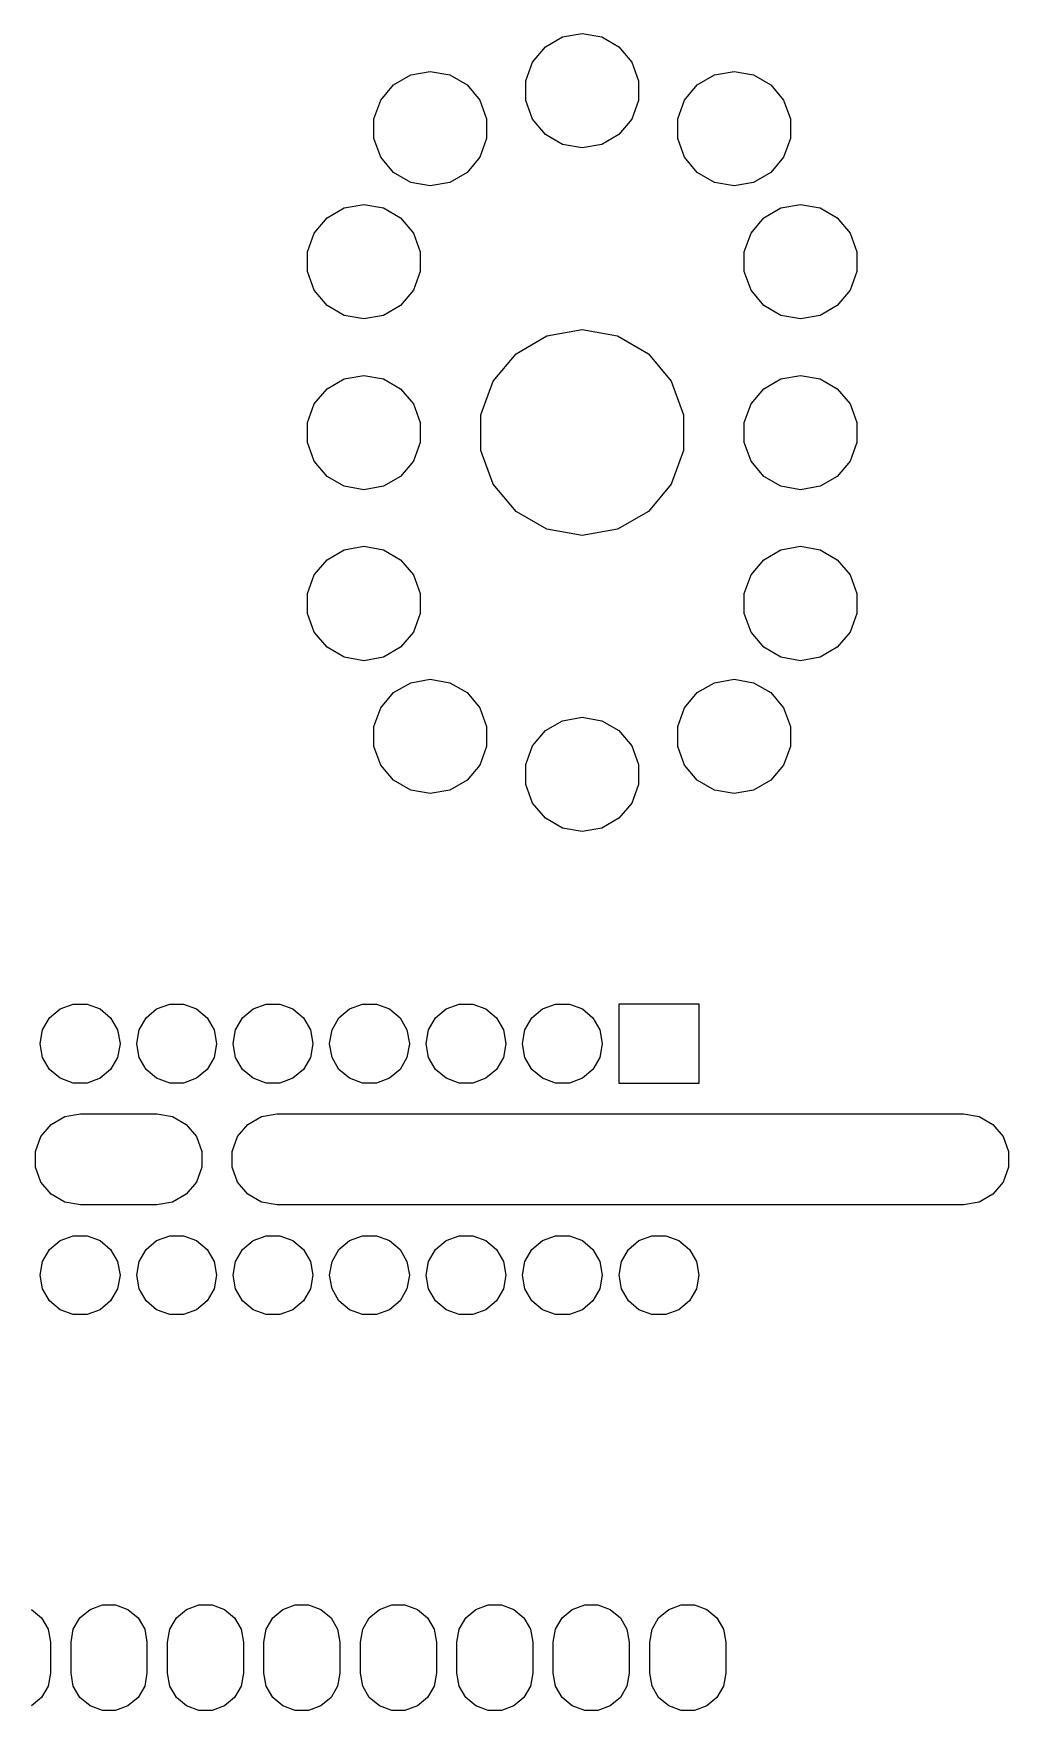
# Model space of a CAD drawing. Extents: x 135.4 to 182.6, y -141.7 to -47.6.
# Drawn here: x 156.55 to 182.22, y -91.77 to -47.62 of the extents above; entities that cross this region are included whole.
import ezdxf

# ---------------------------------------------------------------- set-up
doc = ezdxf.new("R2010")
doc.units = 0
doc.header["$MEASUREMENT"] = 0
doc.layers.add('BLACK', color=7, linetype='CONTINUOUS')

msp = doc.modelspace()

# ---------------------------------------------------------------- linework, layer by layer
at = {"layer": 'Black'}
for p, q in [((170.485, -47.7111), (171, -47.6203)), ((171, -47.6203), (171.515, -47.7111)), ((169.696, -48.3731), (170.032, -47.9725)), ((170.032, -47.9725), (170.485, -47.7111)), ((171.515, -47.7111), (171.968, -47.9725)), ((171.968, -47.9725), (172.304, -48.3731)), ((169.517, -48.8645), (169.696, -48.3731)), ((172.304, -48.3731), (172.483, -48.8645)), ((165.696, -49.3731), (166.032, -48.9725)), ((166.032, -48.9725), (166.485, -48.7111)), ((166.485, -48.7111), (167, -48.6203)), ((167, -48.6203), (167.515, -48.7111)), ((167.515, -48.7111), (167.968, -48.9725)), ((167.968, -48.9725), (168.304, -49.3731)), ((169.517, -49.3875), (169.517, -48.8645)), ((172.483, -48.8645), (172.483, -49.3875)), ((173.696, -49.3731), (174.032, -48.9725)), ((174.032, -48.9725), (174.485, -48.7111)), ((174.485, -48.7111), (175, -48.6203)), ((175, -48.6203), (175.515, -48.7111)), ((175.515, -48.7111), (175.968, -48.9725)), ((175.968, -48.9725), (176.304, -49.3731)), ((165.517, -49.8645), (165.696, -49.3731)), ((168.304, -49.3731), (168.483, -49.8645)), ((169.696, -49.8789), (169.517, -49.3875)), ((172.483, -49.3875), (172.304, -49.8789)), ((173.517, -49.8645), (173.696, -49.3731)), ((176.304, -49.3731), (176.483, -49.8645)), ((165.517, -50.3875), (165.517, -49.8645)), ((168.483, -49.8645), (168.483, -50.3875)), ((170.032, -50.2795), (169.696, -49.8789)), ((172.304, -49.8789), (171.968, -50.2795)), ((173.517, -50.3875), (173.517, -49.8645)), ((176.483, -49.8645), (176.483, -50.3875)), ((170.485, -50.5409), (170.032, -50.2795)), ((171.968, -50.2795), (171.515, -50.5409)), ((165.696, -50.8789), (165.517, -50.3875)), ((168.483, -50.3875), (168.304, -50.8789)), ((171, -50.6317), (170.485, -50.5409)), ((171.515, -50.5409), (171, -50.6317)), ((173.696, -50.8789), (173.517, -50.3875)), ((176.483, -50.3875), (176.304, -50.8789)), ((166.032, -51.2795), (165.696, -50.8789)), ((168.304, -50.8789), (167.968, -51.2795)), ((174.032, -51.2795), (173.696, -50.8789)), ((176.304, -50.8789), (175.968, -51.2795)), ((166.485, -51.5409), (166.032, -51.2795)), ((167, -51.6317), (166.485, -51.5409)), ((167.515, -51.5409), (167, -51.6317)), ((167.968, -51.2795), (167.515, -51.5409)), ((174.485, -51.5409), (174.032, -51.2795)), ((175, -51.6317), (174.485, -51.5409)), ((175.515, -51.5409), (175, -51.6317)), ((175.968, -51.2795), (175.515, -51.5409)), ((163.946, -52.8731), (164.282, -52.4725)), ((164.282, -52.4725), (164.735, -52.2111)), ((164.735, -52.2111), (165.25, -52.1203)), ((165.25, -52.1203), (165.765, -52.2111)), ((165.765, -52.2111), (166.218, -52.4725)), ((166.218, -52.4725), (166.554, -52.8731)), ((175.446, -52.8731), (175.782, -52.4725)), ((175.782, -52.4725), (176.235, -52.2111)), ((176.235, -52.2111), (176.75, -52.1203)), ((176.75, -52.1203), (177.265, -52.2111)), ((177.265, -52.2111), (177.718, -52.4725)), ((177.718, -52.4725), (178.054, -52.8731)), ((163.767, -53.3645), (163.946, -52.8731)), ((166.554, -52.8731), (166.733, -53.3645)), ((175.267, -53.3645), (175.446, -52.8731)), ((178.054, -52.8731), (178.233, -53.3645)), ((163.767, -53.8875), (163.767, -53.3645)), ((166.733, -53.3645), (166.733, -53.8875)), ((175.267, -53.8875), (175.267, -53.3645)), ((178.233, -53.3645), (178.233, -53.8875)), ((163.946, -54.3789), (163.767, -53.8875)), ((166.733, -53.8875), (166.554, -54.3789)), ((175.446, -54.3789), (175.267, -53.8875)), ((178.233, -53.8875), (178.054, -54.3789)), ((164.282, -54.7795), (163.946, -54.3789)), ((166.554, -54.3789), (166.218, -54.7795)), ((175.782, -54.7795), (175.446, -54.3789)), ((178.054, -54.3789), (177.718, -54.7795)), ((164.735, -55.0409), (164.282, -54.7795)), ((165.25, -55.1317), (164.735, -55.0409)), ((165.765, -55.0409), (165.25, -55.1317)), ((166.218, -54.7795), (165.765, -55.0409)), ((176.235, -55.0409), (175.782, -54.7795)), ((176.75, -55.1317), (176.235, -55.0409)), ((177.265, -55.0409), (176.75, -55.1317)), ((177.718, -54.7795), (177.265, -55.0409)), ((169.258, -56.0498), (170.073, -55.5791)), ((170.073, -55.5791), (171, -55.4157)), ((171, -55.4157), (171.927, -55.5791)), ((171.927, -55.5791), (172.742, -56.0498)), ((168.653, -56.7708), (169.258, -56.0498)), ((172.742, -56.0498), (173.347, -56.7708)), ((164.282, -56.9725), (164.735, -56.7111)), ((164.735, -56.7111), (165.25, -56.6203)), ((165.25, -56.6203), (165.765, -56.7111)), ((165.765, -56.7111), (166.218, -56.9725)), ((168.331, -57.6554), (168.653, -56.7708)), ((173.347, -56.7708), (173.669, -57.6554)), ((175.782, -56.9725), (176.235, -56.7111)), ((176.235, -56.7111), (176.75, -56.6203)), ((176.75, -56.6203), (177.265, -56.7111)), ((177.265, -56.7111), (177.718, -56.9725)), ((163.767, -57.8645), (163.946, -57.3731)), ((163.946, -57.3731), (164.282, -56.9725)), ((166.218, -56.9725), (166.554, -57.3731)), ((166.554, -57.3731), (166.733, -57.8645)), ((175.267, -57.8645), (175.446, -57.3731)), ((175.446, -57.3731), (175.782, -56.9725)), ((177.718, -56.9725), (178.054, -57.3731)), ((178.054, -57.3731), (178.233, -57.8645)), ((168.331, -58.5966), (168.331, -57.6554)), ((173.669, -57.6554), (173.669, -58.5966)), ((163.767, -58.3875), (163.767, -57.8645)), ((166.733, -57.8645), (166.733, -58.3875)), ((175.267, -58.3875), (175.267, -57.8645)), ((178.233, -57.8645), (178.233, -58.3875)), ((163.946, -58.8789), (163.767, -58.3875)), ((166.733, -58.3875), (166.554, -58.8789)), ((168.653, -59.4812), (168.331, -58.5966)), ((173.669, -58.5966), (173.347, -59.4812)), ((175.446, -58.8789), (175.267, -58.3875)), ((178.233, -58.3875), (178.054, -58.8789)), ((164.282, -59.2795), (163.946, -58.8789)), ((166.554, -58.8789), (166.218, -59.2795)), ((175.782, -59.2795), (175.446, -58.8789)), ((178.054, -58.8789), (177.718, -59.2795)), ((164.735, -59.5409), (164.282, -59.2795)), ((165.25, -59.6317), (164.735, -59.5409)), ((165.765, -59.5409), (165.25, -59.6317)), ((166.218, -59.2795), (165.765, -59.5409)), ((169.258, -60.2022), (168.653, -59.4812)), ((173.347, -59.4812), (172.742, -60.2022)), ((176.235, -59.5409), (175.782, -59.2795)), ((176.75, -59.6317), (176.235, -59.5409)), ((177.265, -59.5409), (176.75, -59.6317)), ((177.718, -59.2795), (177.265, -59.5409)), ((170.073, -60.6729), (169.258, -60.2022)), ((172.742, -60.2022), (171.927, -60.6729)), ((171, -60.8363), (170.073, -60.6729)), ((171.927, -60.6729), (171, -60.8363)), ((164.282, -61.4725), (164.735, -61.2111)), ((164.735, -61.2111), (165.25, -61.1203)), ((165.25, -61.1203), (165.765, -61.2111)), ((165.765, -61.2111), (166.218, -61.4725)), ((175.782, -61.4725), (176.235, -61.2111)), ((176.235, -61.2111), (176.75, -61.1203)), ((176.75, -61.1203), (177.265, -61.2111)), ((177.265, -61.2111), (177.718, -61.4725)), ((163.946, -61.8731), (164.282, -61.4725)), ((166.218, -61.4725), (166.554, -61.8731)), ((175.446, -61.8731), (175.782, -61.4725)), ((177.718, -61.4725), (178.054, -61.8731)), ((163.767, -62.3645), (163.946, -61.8731)), ((166.554, -61.8731), (166.733, -62.3645)), ((175.267, -62.3645), (175.446, -61.8731)), ((178.054, -61.8731), (178.233, -62.3645)), ((163.767, -62.8875), (163.767, -62.3645)), ((166.733, -62.3645), (166.733, -62.8875)), ((175.267, -62.8875), (175.267, -62.3645)), ((178.233, -62.3645), (178.233, -62.8875)), ((163.946, -63.3789), (163.767, -62.8875)), ((166.733, -62.8875), (166.554, -63.3789)), ((175.446, -63.3789), (175.267, -62.8875)), ((178.233, -62.8875), (178.054, -63.3789)), ((164.282, -63.7795), (163.946, -63.3789)), ((166.554, -63.3789), (166.218, -63.7795)), ((175.782, -63.7795), (175.446, -63.3789)), ((178.054, -63.3789), (177.718, -63.7795)), ((164.735, -64.0409), (164.282, -63.7795)), ((166.218, -63.7795), (165.765, -64.0409)), ((176.235, -64.0409), (175.782, -63.7795)), ((177.718, -63.7795), (177.265, -64.0409)), ((165.25, -64.1317), (164.735, -64.0409)), ((165.765, -64.0409), (165.25, -64.1317)), ((176.75, -64.1317), (176.235, -64.0409)), ((177.265, -64.0409), (176.75, -64.1317)), ((166.032, -64.9725), (166.485, -64.7111)), ((166.485, -64.7111), (167, -64.6203)), ((167, -64.6203), (167.515, -64.7111)), ((167.515, -64.7111), (167.968, -64.9725)), ((174.032, -64.9725), (174.485, -64.7111)), ((174.485, -64.7111), (175, -64.6203)), ((175, -64.6203), (175.515, -64.7111)), ((175.515, -64.7111), (175.968, -64.9725)), ((165.696, -65.3731), (166.032, -64.9725)), ((167.968, -64.9725), (168.304, -65.3731)), ((173.696, -65.3731), (174.032, -64.9725)), ((175.968, -64.9725), (176.304, -65.3731)), ((165.517, -65.8645), (165.696, -65.3731)), ((168.304, -65.3731), (168.483, -65.8645)), ((170.032, -65.9725), (170.485, -65.7111)), ((170.485, -65.7111), (171, -65.6203)), ((171, -65.6203), (171.515, -65.7111)), ((171.515, -65.7111), (171.968, -65.9725)), ((173.517, -65.8645), (173.696, -65.3731)), ((176.304, -65.3731), (176.483, -65.8645)), ((165.517, -66.3875), (165.517, -65.8645)), ((168.483, -65.8645), (168.483, -66.3875)), ((169.696, -66.3731), (170.032, -65.9725)), ((171.968, -65.9725), (172.304, -66.3731)), ((173.517, -66.3875), (173.517, -65.8645)), ((176.483, -65.8645), (176.483, -66.3875)), ((165.696, -66.8789), (165.517, -66.3875)), ((168.483, -66.3875), (168.304, -66.8789)), ((169.517, -66.8645), (169.696, -66.3731)), ((172.304, -66.3731), (172.483, -66.8645)), ((173.696, -66.8789), (173.517, -66.3875)), ((176.483, -66.3875), (176.304, -66.8789)), ((166.032, -67.2795), (165.696, -66.8789)), ((168.304, -66.8789), (167.968, -67.2795)), ((169.517, -67.3875), (169.517, -66.8645)), ((172.483, -66.8645), (172.483, -67.3875)), ((174.032, -67.2795), (173.696, -66.8789)), ((176.304, -66.8789), (175.968, -67.2795)), ((166.485, -67.5409), (166.032, -67.2795)), ((167, -67.6317), (166.485, -67.5409)), ((167.515, -67.5409), (167, -67.6317)), ((167.968, -67.2795), (167.515, -67.5409)), ((169.696, -67.8789), (169.517, -67.3875)), ((172.483, -67.3875), (172.304, -67.8789)), ((174.485, -67.5409), (174.032, -67.2795)), ((175, -67.6317), (174.485, -67.5409)), ((175.515, -67.5409), (175, -67.6317)), ((175.968, -67.2795), (175.515, -67.5409)), ((170.032, -68.2795), (169.696, -67.8789)), ((172.304, -67.8789), (171.968, -68.2795)), ((170.485, -68.5409), (170.032, -68.2795)), ((171.968, -68.2795), (171.515, -68.5409)), ((171, -68.6317), (170.485, -68.5409)), ((171.515, -68.5409), (171, -68.6317)), ((157.255, -73.3007), (157.598, -73.1759)), ((157.598, -73.1759), (157.962, -73.1759)), ((157.962, -73.1759), (158.305, -73.3007)), ((159.795, -73.3007), (160.138, -73.1759)), ((160.138, -73.1759), (160.502, -73.1759)), ((160.502, -73.1759), (160.845, -73.3007)), ((162.335, -73.3007), (162.678, -73.1759)), ((162.678, -73.1759), (163.042, -73.1759)), ((163.042, -73.1759), (163.385, -73.3007)), ((164.875, -73.3007), (165.218, -73.1759)), ((165.218, -73.1759), (165.582, -73.1759)), ((165.582, -73.1759), (165.925, -73.3007)), ((167.415, -73.3007), (167.758, -73.1759)), ((167.758, -73.1759), (168.122, -73.1759)), ((168.122, -73.1759), (168.465, -73.3007)), ((169.955, -73.3007), (170.298, -73.1759)), ((170.298, -73.1759), (170.662, -73.1759)), ((170.662, -73.1759), (171.005, -73.3007)), ((171.97, -75.264), (171.97, -73.164)), ((171.97, -73.164), (174.07, -73.164)), ((174.07, -73.164), (174.07, -75.264)), ((156.793, -73.8509), (156.976, -73.5351)), ((156.976, -73.5351), (157.255, -73.3007)), ((158.305, -73.3007), (158.584, -73.5351)), ((158.584, -73.5351), (158.767, -73.8509)), ((159.333, -73.8509), (159.516, -73.5351)), ((159.516, -73.5351), (159.795, -73.3007)), ((160.845, -73.3007), (161.124, -73.5351)), ((161.124, -73.5351), (161.307, -73.8509)), ((161.873, -73.8509), (162.056, -73.5351)), ((162.056, -73.5351), (162.335, -73.3007)), ((163.385, -73.3007), (163.664, -73.5351)), ((163.664, -73.5351), (163.847, -73.8509)), ((164.413, -73.8509), (164.596, -73.5351)), ((164.596, -73.5351), (164.875, -73.3007)), ((165.925, -73.3007), (166.204, -73.5351)), ((166.204, -73.5351), (166.387, -73.8509)), ((166.953, -73.8509), (167.136, -73.5351)), ((167.136, -73.5351), (167.415, -73.3007)), ((168.465, -73.3007), (168.744, -73.5351)), ((168.744, -73.5351), (168.927, -73.8509)), ((169.493, -73.8509), (169.676, -73.5351)), ((169.676, -73.5351), (169.955, -73.3007)), ((171.005, -73.3007), (171.284, -73.5351)), ((171.284, -73.5351), (171.467, -73.8509)), ((156.73, -74.21), (156.793, -73.8509)), ((158.767, -73.8509), (158.83, -74.21)), ((159.27, -74.21), (159.333, -73.8509)), ((161.307, -73.8509), (161.37, -74.21)), ((161.81, -74.21), (161.873, -73.8509)), ((163.847, -73.8509), (163.91, -74.21)), ((164.35, -74.21), (164.413, -73.8509)), ((166.387, -73.8509), (166.45, -74.21)), ((166.89, -74.21), (166.953, -73.8509)), ((168.927, -73.8509), (168.99, -74.21)), ((169.43, -74.21), (169.493, -73.8509)), ((171.467, -73.8509), (171.53, -74.21)), ((156.73, -74.218), (156.73, -74.21)), ((156.793, -74.5771), (156.73, -74.218)), ((156.976, -74.8929), (156.793, -74.5771)), ((158.767, -74.5771), (158.584, -74.8929)), ((158.83, -74.218), (158.767, -74.5771)), ((158.83, -74.21), (158.83, -74.218)), ((159.27, -74.218), (159.27, -74.21)), ((159.333, -74.5771), (159.27, -74.218)), ((159.516, -74.8929), (159.333, -74.5771)), ((161.307, -74.5771), (161.124, -74.8929)), ((161.37, -74.218), (161.307, -74.5771)), ((161.37, -74.21), (161.37, -74.218)), ((161.81, -74.218), (161.81, -74.21)), ((161.873, -74.5771), (161.81, -74.218)), ((162.056, -74.8929), (161.873, -74.5771)), ((163.847, -74.5771), (163.664, -74.8929)), ((163.91, -74.218), (163.847, -74.5771)), ((163.91, -74.21), (163.91, -74.218)), ((164.35, -74.218), (164.35, -74.21)), ((164.413, -74.5771), (164.35, -74.218)), ((164.596, -74.8929), (164.413, -74.5771)), ((166.387, -74.5771), (166.204, -74.8929)), ((166.45, -74.218), (166.387, -74.5771)), ((166.45, -74.21), (166.45, -74.218)), ((166.89, -74.218), (166.89, -74.21)), ((166.953, -74.5771), (166.89, -74.218)), ((167.136, -74.8929), (166.953, -74.5771)), ((168.927, -74.5771), (168.744, -74.8929)), ((168.99, -74.218), (168.927, -74.5771)), ((168.99, -74.21), (168.99, -74.218)), ((169.43, -74.218), (169.43, -74.21)), ((169.493, -74.5771), (169.43, -74.218)), ((169.676, -74.8929), (169.493, -74.5771)), ((171.467, -74.5771), (171.284, -74.8929)), ((171.53, -74.218), (171.467, -74.5771)), ((171.53, -74.21), (171.53, -74.218)), ((157.255, -75.1273), (156.976, -74.8929)), ((158.584, -74.8929), (158.305, -75.1273)), ((159.795, -75.1273), (159.516, -74.8929)), ((161.124, -74.8929), (160.845, -75.1273)), ((162.335, -75.1273), (162.056, -74.8929)), ((163.664, -74.8929), (163.385, -75.1273)), ((164.875, -75.1273), (164.596, -74.8929)), ((166.204, -74.8929), (165.925, -75.1273)), ((167.415, -75.1273), (167.136, -74.8929)), ((168.744, -74.8929), (168.465, -75.1273)), ((169.955, -75.1273), (169.676, -74.8929)), ((171.284, -74.8929), (171.005, -75.1273)), ((157.598, -75.2521), (157.255, -75.1273)), ((157.962, -75.2521), (157.598, -75.2521)), ((158.305, -75.1273), (157.962, -75.2521)), ((160.138, -75.2521), (159.795, -75.1273)), ((160.502, -75.2521), (160.138, -75.2521)), ((160.845, -75.1273), (160.502, -75.2521)), ((162.678, -75.2521), (162.335, -75.1273)), ((163.042, -75.2521), (162.678, -75.2521)), ((163.385, -75.1273), (163.042, -75.2521)), ((165.218, -75.2521), (164.875, -75.1273)), ((165.582, -75.2521), (165.218, -75.2521)), ((165.925, -75.1273), (165.582, -75.2521)), ((167.758, -75.2521), (167.415, -75.1273)), ((168.122, -75.2521), (167.758, -75.2521)), ((168.465, -75.1273), (168.122, -75.2521)), ((170.298, -75.2521), (169.955, -75.1273)), ((170.662, -75.2521), (170.298, -75.2521)), ((171.005, -75.1273), (170.662, -75.2521)), ((174.07, -75.264), (171.97, -75.264)), ((156.748, -76.662), (157.016, -76.3427)), ((157.016, -76.3427), (157.377, -76.1344)), ((157.377, -76.1344), (157.788, -76.062)), ((157.788, -76.062), (159.804, -76.062)), ((159.804, -76.062), (160.215, -76.1344)), ((160.215, -76.1344), (160.576, -76.3427)), ((160.576, -76.3427), (160.844, -76.662)), ((161.926, -76.662), (162.194, -76.3427)), ((162.194, -76.3427), (162.555, -76.1344)), ((162.555, -76.1344), (162.965, -76.062)), ((162.965, -76.062), (181.043, -76.062)), ((181.043, -76.062), (181.453, -76.1344)), ((181.453, -76.1344), (181.814, -76.3427)), ((181.814, -76.3427), (182.082, -76.662)), ((156.606, -77.0536), (156.748, -76.662)), ((160.844, -76.662), (160.986, -77.0536)), ((161.783, -77.0536), (161.926, -76.662)), ((182.082, -76.662), (182.225, -77.0536)), ((156.606, -77.4704), (156.606, -77.0536)), ((160.986, -77.0536), (160.986, -77.4704)), ((161.783, -77.4704), (161.783, -77.0536)), ((182.225, -77.0536), (182.225, -77.4704)), ((156.748, -77.862), (156.606, -77.4704)), ((160.986, -77.4704), (160.844, -77.862)), ((161.926, -77.862), (161.783, -77.4704)), ((182.225, -77.4704), (182.082, -77.862)), ((157.016, -78.1813), (156.748, -77.862)), ((160.844, -77.862), (160.576, -78.1813)), ((162.194, -78.1813), (161.926, -77.862)), ((182.082, -77.862), (181.814, -78.1813)), ((157.377, -78.3896), (157.016, -78.1813)), ((157.788, -78.462), (157.377, -78.3896)), ((159.804, -78.462), (157.788, -78.462)), ((160.215, -78.3896), (159.804, -78.462)), ((160.576, -78.1813), (160.215, -78.3896)), ((162.555, -78.3896), (162.194, -78.1813)), ((162.965, -78.462), (162.555, -78.3896)), ((181.043, -78.462), (162.965, -78.462)), ((181.453, -78.3896), (181.043, -78.462)), ((181.814, -78.1813), (181.453, -78.3896)), ((156.976, -79.6311), (157.255, -79.3967)), ((157.255, -79.3967), (157.598, -79.2719)), ((157.598, -79.2719), (157.962, -79.2719)), ((157.962, -79.2719), (158.305, -79.3967)), ((158.305, -79.3967), (158.584, -79.6311)), ((159.516, -79.6311), (159.795, -79.3967)), ((159.795, -79.3967), (160.138, -79.2719)), ((160.138, -79.2719), (160.502, -79.2719)), ((160.502, -79.2719), (160.845, -79.3967)), ((160.845, -79.3967), (161.124, -79.6311)), ((162.056, -79.6311), (162.335, -79.3967)), ((162.335, -79.3967), (162.678, -79.2719)), ((162.678, -79.2719), (163.042, -79.2719)), ((163.042, -79.2719), (163.385, -79.3967)), ((163.385, -79.3967), (163.664, -79.6311)), ((164.596, -79.6311), (164.875, -79.3967)), ((164.875, -79.3967), (165.218, -79.2719)), ((165.218, -79.2719), (165.582, -79.2719)), ((165.582, -79.2719), (165.925, -79.3967)), ((165.925, -79.3967), (166.204, -79.6311)), ((167.136, -79.6311), (167.415, -79.3967)), ((167.415, -79.3967), (167.758, -79.2719)), ((167.758, -79.2719), (168.122, -79.2719)), ((168.122, -79.2719), (168.465, -79.3967)), ((168.465, -79.3967), (168.744, -79.6311)), ((169.676, -79.6311), (169.955, -79.3967)), ((169.955, -79.3967), (170.298, -79.2719)), ((170.298, -79.2719), (170.662, -79.2719)), ((170.662, -79.2719), (171.005, -79.3967)), ((171.005, -79.3967), (171.284, -79.6311)), ((172.216, -79.6311), (172.495, -79.3967)), ((172.495, -79.3967), (172.838, -79.2719)), ((172.838, -79.2719), (173.202, -79.2719)), ((173.202, -79.2719), (173.545, -79.3967)), ((173.545, -79.3967), (173.824, -79.6311)), ((156.793, -79.9469), (156.976, -79.6311)), ((158.584, -79.6311), (158.767, -79.9469)), ((159.333, -79.9469), (159.516, -79.6311)), ((161.124, -79.6311), (161.307, -79.9469)), ((161.873, -79.9469), (162.056, -79.6311)), ((163.664, -79.6311), (163.847, -79.9469)), ((164.413, -79.9469), (164.596, -79.6311)), ((166.204, -79.6311), (166.387, -79.9469)), ((166.953, -79.9469), (167.136, -79.6311)), ((168.744, -79.6311), (168.927, -79.9469)), ((169.493, -79.9469), (169.676, -79.6311)), ((171.284, -79.6311), (171.467, -79.9469)), ((172.033, -79.9469), (172.216, -79.6311)), ((173.824, -79.6311), (174.007, -79.9469)), ((156.73, -80.306), (156.793, -79.9469)), ((156.73, -80.314), (156.73, -80.306)), ((156.793, -80.6731), (156.73, -80.314)), ((158.767, -79.9469), (158.83, -80.306)), ((158.83, -80.314), (158.767, -80.6731)), ((158.83, -80.306), (158.83, -80.314)), ((159.27, -80.306), (159.333, -79.9469)), ((159.27, -80.314), (159.27, -80.306)), ((159.333, -80.6731), (159.27, -80.314)), ((161.307, -79.9469), (161.37, -80.306)), ((161.37, -80.314), (161.307, -80.6731)), ((161.37, -80.306), (161.37, -80.314)), ((161.81, -80.306), (161.873, -79.9469)), ((161.81, -80.314), (161.81, -80.306)), ((161.873, -80.6731), (161.81, -80.314)), ((163.847, -79.9469), (163.91, -80.306)), ((163.91, -80.314), (163.847, -80.6731)), ((163.91, -80.306), (163.91, -80.314)), ((164.35, -80.306), (164.413, -79.9469)), ((164.35, -80.314), (164.35, -80.306)), ((164.413, -80.6731), (164.35, -80.314)), ((166.387, -79.9469), (166.45, -80.306)), ((166.45, -80.314), (166.387, -80.6731)), ((166.45, -80.306), (166.45, -80.314)), ((166.89, -80.306), (166.953, -79.9469)), ((166.89, -80.314), (166.89, -80.306)), ((166.953, -80.6731), (166.89, -80.314)), ((168.927, -79.9469), (168.99, -80.306)), ((168.99, -80.314), (168.927, -80.6731)), ((168.99, -80.306), (168.99, -80.314)), ((169.43, -80.306), (169.493, -79.9469)), ((169.43, -80.314), (169.43, -80.306)), ((169.493, -80.6731), (169.43, -80.314)), ((171.467, -79.9469), (171.53, -80.306)), ((171.53, -80.314), (171.467, -80.6731)), ((171.53, -80.306), (171.53, -80.314)), ((171.97, -80.306), (172.033, -79.9469)), ((171.97, -80.314), (171.97, -80.306)), ((172.033, -80.6731), (171.97, -80.314)), ((174.007, -79.9469), (174.07, -80.306)), ((174.07, -80.314), (174.007, -80.6731)), ((174.07, -80.306), (174.07, -80.314)), ((156.976, -80.9889), (156.793, -80.6731)), ((158.767, -80.6731), (158.584, -80.9889)), ((159.516, -80.9889), (159.333, -80.6731)), ((161.307, -80.6731), (161.124, -80.9889)), ((162.056, -80.9889), (161.873, -80.6731)), ((163.847, -80.6731), (163.664, -80.9889)), ((164.596, -80.9889), (164.413, -80.6731)), ((166.387, -80.6731), (166.204, -80.9889)), ((167.136, -80.9889), (166.953, -80.6731)), ((168.927, -80.6731), (168.744, -80.9889)), ((169.676, -80.9889), (169.493, -80.6731)), ((171.467, -80.6731), (171.284, -80.9889)), ((172.216, -80.9889), (172.033, -80.6731)), ((174.007, -80.6731), (173.824, -80.9889)), ((157.255, -81.2233), (156.976, -80.9889)), ((157.598, -81.3481), (157.255, -81.2233)), ((158.305, -81.2233), (157.962, -81.3481)), ((158.584, -80.9889), (158.305, -81.2233)), ((159.795, -81.2233), (159.516, -80.9889)), ((160.138, -81.3481), (159.795, -81.2233)), ((160.845, -81.2233), (160.502, -81.3481)), ((161.124, -80.9889), (160.845, -81.2233)), ((162.335, -81.2233), (162.056, -80.9889)), ((162.678, -81.3481), (162.335, -81.2233)), ((163.385, -81.2233), (163.042, -81.3481)), ((163.664, -80.9889), (163.385, -81.2233)), ((164.875, -81.2233), (164.596, -80.9889)), ((165.218, -81.3481), (164.875, -81.2233)), ((165.925, -81.2233), (165.582, -81.3481)), ((166.204, -80.9889), (165.925, -81.2233)), ((167.415, -81.2233), (167.136, -80.9889)), ((167.758, -81.3481), (167.415, -81.2233)), ((168.465, -81.2233), (168.122, -81.3481)), ((168.744, -80.9889), (168.465, -81.2233)), ((169.955, -81.2233), (169.676, -80.9889)), ((170.298, -81.3481), (169.955, -81.2233)), ((171.005, -81.2233), (170.662, -81.3481)), ((171.284, -80.9889), (171.005, -81.2233)), ((172.495, -81.2233), (172.216, -80.9889)), ((172.838, -81.3481), (172.495, -81.2233)), ((173.545, -81.2233), (173.202, -81.3481)), ((173.824, -80.9889), (173.545, -81.2233)), ((157.962, -81.3481), (157.598, -81.3481)), ((160.502, -81.3481), (160.138, -81.3481)), ((163.042, -81.3481), (162.678, -81.3481)), ((165.582, -81.3481), (165.218, -81.3481)), ((168.122, -81.3481), (167.758, -81.3481)), ((170.662, -81.3481), (170.298, -81.3481)), ((173.202, -81.3481), (172.838, -81.3481)), ((156.5, -89.1086), (156.766, -89.3319)), ((157.774, -89.3319), (158.04, -89.1086)), ((158.04, -89.1086), (158.366, -88.9898)), ((158.366, -88.9898), (158.714, -88.9898)), ((158.714, -88.9898), (159.04, -89.1086)), ((159.04, -89.1086), (159.306, -89.3319)), ((160.314, -89.3319), (160.58, -89.1086)), ((160.58, -89.1086), (160.906, -88.9898)), ((160.906, -88.9898), (161.254, -88.9898)), ((161.254, -88.9898), (161.58, -89.1086)), ((161.58, -89.1086), (161.846, -89.3319)), ((162.854, -89.3319), (163.12, -89.1086)), ((163.12, -89.1086), (163.446, -88.9898)), ((163.446, -88.9898), (163.794, -88.9898)), ((163.794, -88.9898), (164.12, -89.1086)), ((164.12, -89.1086), (164.386, -89.3319)), ((165.394, -89.3319), (165.66, -89.1086)), ((165.66, -89.1086), (165.986, -88.9898)), ((165.986, -88.9898), (166.334, -88.9898)), ((166.334, -88.9898), (166.66, -89.1086)), ((166.66, -89.1086), (166.926, -89.3319)), ((167.934, -89.3319), (168.2, -89.1086)), ((168.2, -89.1086), (168.526, -88.9898)), ((168.526, -88.9898), (168.874, -88.9898)), ((168.874, -88.9898), (169.2, -89.1086)), ((169.2, -89.1086), (169.466, -89.3319)), ((170.474, -89.3319), (170.74, -89.1086)), ((170.74, -89.1086), (171.066, -88.9898)), ((171.066, -88.9898), (171.414, -88.9898)), ((171.414, -88.9898), (171.74, -89.1086)), ((171.74, -89.1086), (172.006, -89.3319)), ((173.014, -89.3319), (173.28, -89.1086)), ((173.28, -89.1086), (173.606, -88.9898)), ((173.606, -88.9898), (173.954, -88.9898)), ((173.954, -88.9898), (174.28, -89.1086)), ((174.28, -89.1086), (174.546, -89.3319)), ((156.766, -89.3319), (156.94, -89.6326)), ((157.6, -89.6326), (157.774, -89.3319)), ((159.306, -89.3319), (159.48, -89.6326)), ((160.14, -89.6326), (160.314, -89.3319)), ((161.846, -89.3319), (162.02, -89.6326)), ((162.68, -89.6326), (162.854, -89.3319)), ((164.386, -89.3319), (164.56, -89.6326)), ((165.22, -89.6326), (165.394, -89.3319)), ((166.926, -89.3319), (167.1, -89.6326)), ((167.76, -89.6326), (167.934, -89.3319)), ((169.466, -89.3319), (169.64, -89.6326)), ((170.3, -89.6326), (170.474, -89.3319)), ((172.006, -89.3319), (172.18, -89.6326)), ((172.84, -89.6326), (173.014, -89.3319)), ((174.546, -89.3319), (174.72, -89.6326)), ((156.94, -89.6326), (157, -89.9747)), ((157, -89.9747), (157, -90.7853)), ((157.54, -89.9747), (157.6, -89.6326)), ((157.54, -90.7853), (157.54, -89.9747)), ((159.48, -89.6326), (159.54, -89.9747)), ((159.54, -89.9747), (159.54, -90.7853)), ((160.08, -89.9747), (160.14, -89.6326)), ((160.08, -90.7853), (160.08, -89.9747)), ((162.02, -89.6326), (162.08, -89.9747)), ((162.08, -89.9747), (162.08, -90.7853)), ((162.62, -89.9747), (162.68, -89.6326)), ((162.62, -90.7853), (162.62, -89.9747)), ((164.56, -89.6326), (164.62, -89.9747)), ((164.62, -89.9747), (164.62, -90.7853)), ((165.16, -89.9747), (165.22, -89.6326)), ((165.16, -90.7853), (165.16, -89.9747)), ((167.1, -89.6326), (167.16, -89.9747)), ((167.16, -89.9747), (167.16, -90.7853)), ((167.7, -89.9747), (167.76, -89.6326)), ((167.7, -90.7853), (167.7, -89.9747)), ((169.64, -89.6326), (169.7, -89.9747)), ((169.7, -89.9747), (169.7, -90.7853)), ((170.24, -89.9747), (170.3, -89.6326)), ((170.24, -90.7853), (170.24, -89.9747)), ((172.18, -89.6326), (172.24, -89.9747)), ((172.24, -89.9747), (172.24, -90.7853)), ((172.78, -89.9747), (172.84, -89.6326)), ((172.78, -90.7853), (172.78, -89.9747)), ((174.72, -89.6326), (174.78, -89.9747)), ((174.78, -89.9747), (174.78, -90.7853)), ((157, -90.7853), (156.94, -91.1274)), ((157.6, -91.1274), (157.54, -90.7853)), ((159.54, -90.7853), (159.48, -91.1274)), ((160.14, -91.1274), (160.08, -90.7853)), ((162.08, -90.7853), (162.02, -91.1274)), ((162.68, -91.1274), (162.62, -90.7853)), ((164.62, -90.7853), (164.56, -91.1274)), ((165.22, -91.1274), (165.16, -90.7853)), ((167.16, -90.7853), (167.1, -91.1274)), ((167.76, -91.1274), (167.7, -90.7853)), ((169.7, -90.7853), (169.64, -91.1274)), ((170.3, -91.1274), (170.24, -90.7853)), ((172.24, -90.7853), (172.18, -91.1274)), ((172.84, -91.1274), (172.78, -90.7853)), ((174.78, -90.7853), (174.72, -91.1274)), ((156.94, -91.1274), (156.766, -91.4281)), ((157.774, -91.4281), (157.6, -91.1274)), ((159.48, -91.1274), (159.306, -91.4281)), ((160.314, -91.4281), (160.14, -91.1274)), ((162.02, -91.1274), (161.846, -91.4281)), ((162.854, -91.4281), (162.68, -91.1274)), ((164.56, -91.1274), (164.386, -91.4281)), ((165.394, -91.4281), (165.22, -91.1274)), ((167.1, -91.1274), (166.926, -91.4281)), ((167.934, -91.4281), (167.76, -91.1274)), ((169.64, -91.1274), (169.466, -91.4281)), ((170.474, -91.4281), (170.3, -91.1274)), ((172.18, -91.1274), (172.006, -91.4281)), ((173.014, -91.4281), (172.84, -91.1274)), ((174.72, -91.1274), (174.546, -91.4281)), ((156.766, -91.4281), (156.5, -91.6514)), ((158.04, -91.6514), (157.774, -91.4281)), ((158.366, -91.7702), (158.04, -91.6514)), ((158.714, -91.7702), (158.366, -91.7702)), ((159.04, -91.6514), (158.714, -91.7702)), ((159.306, -91.4281), (159.04, -91.6514)), ((160.58, -91.6514), (160.314, -91.4281)), ((160.906, -91.7702), (160.58, -91.6514)), ((161.254, -91.7702), (160.906, -91.7702)), ((161.58, -91.6514), (161.254, -91.7702)), ((161.846, -91.4281), (161.58, -91.6514)), ((163.12, -91.6514), (162.854, -91.4281)), ((163.446, -91.7702), (163.12, -91.6514)), ((163.794, -91.7702), (163.446, -91.7702)), ((164.12, -91.6514), (163.794, -91.7702)), ((164.386, -91.4281), (164.12, -91.6514)), ((165.66, -91.6514), (165.394, -91.4281)), ((165.986, -91.7702), (165.66, -91.6514)), ((166.334, -91.7702), (165.986, -91.7702)), ((166.66, -91.6514), (166.334, -91.7702)), ((166.926, -91.4281), (166.66, -91.6514)), ((168.2, -91.6514), (167.934, -91.4281)), ((168.526, -91.7702), (168.2, -91.6514)), ((168.874, -91.7702), (168.526, -91.7702)), ((169.2, -91.6514), (168.874, -91.7702)), ((169.466, -91.4281), (169.2, -91.6514)), ((170.74, -91.6514), (170.474, -91.4281)), ((171.066, -91.7702), (170.74, -91.6514)), ((171.414, -91.7702), (171.066, -91.7702)), ((171.74, -91.6514), (171.414, -91.7702)), ((172.006, -91.4281), (171.74, -91.6514)), ((173.28, -91.6514), (173.014, -91.4281)), ((173.606, -91.7702), (173.28, -91.6514)), ((173.954, -91.7702), (173.606, -91.7702)), ((174.28, -91.6514), (173.954, -91.7702)), ((174.546, -91.4281), (174.28, -91.6514))]:
    msp.add_line(p, q, dxfattribs=at)

doc.saveas('drawing.dxf')
